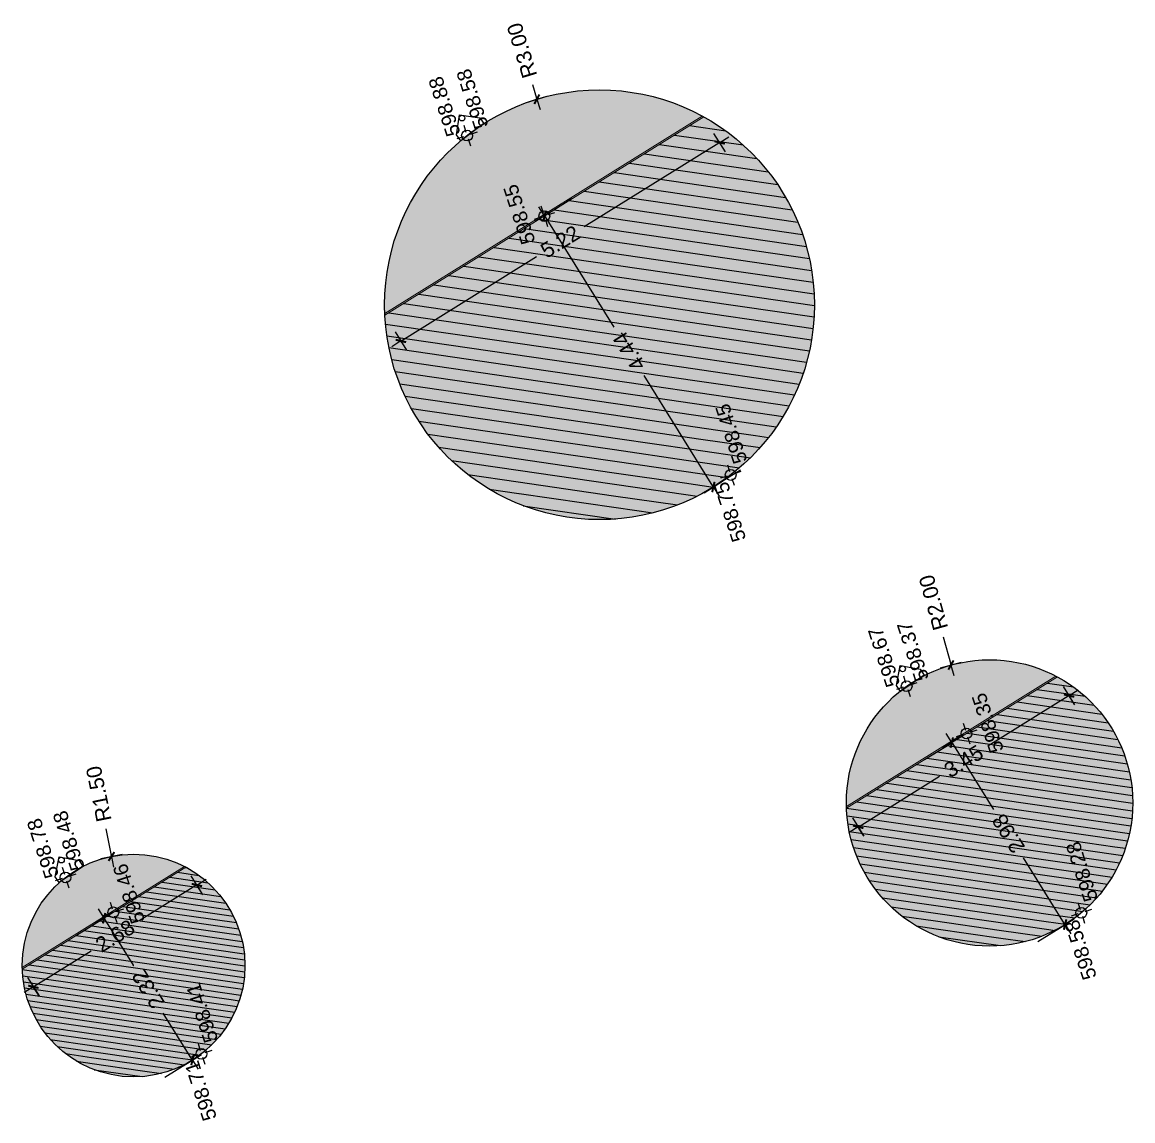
# Model space of a CAD drawing. Header units: metres. Extents: x 679304 to 680626, y 2747329 to 2750056.
# Drawn here: x 679769.75 to 679785.18, y 2748623.82 to 2748639.09 of the extents above; entities that cross this region are included whole.
import ezdxf
from ezdxf.enums import TextEntityAlignment as Align

# ---------------------------------------------------------------- set-up
doc = ezdxf.new("R2010")
doc.units = ezdxf.units.M
doc.linetypes.add('DASHEDX2', pattern=[1.5, 1, -0.5])
for name, color, linetype in [('00_WF_Return', 150, 'Continuous'), ('00_WF_Supply', 170, 'Continuous'), ('01-TX-Cotes_1-100', 157, 'Continuous'), ('01-TX-Dimensions_1-100', 157, 'Continuous'), ('02-L-Waterfeatures 03', 252, 'Continuous'), ('COTAUX', 7, 'Continuous')]:
    doc.layers.add(name, color=color, linetype=linetype)
doc.layers.add('02-L-projecció 2', color=251, linetype='Continuous', lineweight=5, true_color=0x636363)
doc.layers.add('02-L-Waterfeatures 01', color=150, linetype='Continuous', true_color=0x2e9aff)
doc.styles.get("Standard").update_dxf_attribs({"font": 'arial.ttf'})
doc.dimstyles.new('E100', dxfattribs={"dimscale": 0.03, "dimtxt": 7, "dimasz": 0.5, "dimexe": 0.1, "dimexo": 15, "dimgap": 4, "dimtad": 1, "dimzin": 0, "dimdsep": 46, "dimtxsty": 'Standard', "dimblk1": 'LINCOT200', "dimblk2": 'LINCOT200', "dimsah": 1, "dimcen": 0.1, "dimdle": 0.1, "dimclrt": 256, "dimadec": 0, "dimazin": 0, "dimtfac": 0.015385, "dimtofl": 0, "dimtmove": 0, "dimatfit": 3, "dimldrblk": 'LINCOT200', "dimfxl": 1, "dimtolj": 1, "dimtzin": 0, "dimarcsym": 0})
pattern_1 = [(351.74119729, (3501528.8307, 2982648.92163), (0.02280359083, 0.157103656053), [])]
pattern_2 = [(351.817275954, (2141863.82541, 2871835.36408), (0.0117088985226, 0.081428038808), [])]
pattern_3 = [(351.817275954, (2559628.75876, 2907041.34342), (0.015054396749, 0.10469387879), [])]

# ---------------------------------------------------------------- blocks, each defined once
blk = doc.blocks.new('LINCOT200')
for p, q in [((0, -10), (0, 10)), ((0, 0), (10, 0))]:
    blk.add_line(p, q)
at = {"const_width": 1.88}
blk.add_lwpolyline([(3.5, -3.5), (-3.5, 3.5)], dxfattribs=at)
at = {"layer": 'COTAUX'}
blk.add_line((0, 0), (-1.2, 0), dxfattribs=at)
blk = doc.blocks.new('*D10')
at = {"layer": '01-TX-Dimensions_1-100', "color": 0, "lineweight": -2, "transparency": 16777216}
for p, q in [((679782.54, 2748630.549), (679782.646, 2748630.169)), ((679783.183, 2748628.239), (679783.189, 2748628.239)), ((679783.186, 2748628.236), (679783.186, 2748628.242))]:
    blk.add_line(p, q, dxfattribs=at)
at = {"layer": 'DEFPOINTS', "color": 0, "transparency": 16777216}
for p in [(679782.65, 2748630.155), (679783.186, 2748628.239)]:
    blk.add_point(p, dxfattribs=at)
at = {"layer": '01-TX-Dimensions_1-100', "color": 0, "lineweight": -2, "transparency": 16777216, "xscale": 0.015, "yscale": 0.015, "zscale": 0.015, "rotation": 285.6473660735959}
blk.add_blockref('LINCOT200', (679782.65, 2748630.155), dxfattribs=at)
at = {"layer": '01-TX-Dimensions_1-100', "transparency": 16777216, "insert": (679782.407, 2748631.023), "char_height": 0.21, "attachment_point": 5, "rotation": 105.6474}
blk.add_mtext('\\A1;R2.00', dxfattribs=at)
blk = doc.blocks.new('*D11')
at = {"layer": '01-TX-Dimensions_1-100', "color": 0, "lineweight": -2, "transparency": 16777216}
for p, q in [((679770.909, 2748627.882), (679770.984, 2748627.511)), ((679771.291, 2748625.98), (679771.297, 2748625.98)), ((679771.294, 2748625.977), (679771.294, 2748625.983))]:
    blk.add_line(p, q, dxfattribs=at)
at = {"layer": 'DEFPOINTS', "color": 0, "transparency": 16777216}
for p in [(679770.987, 2748627.496), (679771.294, 2748625.98)]:
    blk.add_point(p, dxfattribs=at)
at = {"layer": '01-TX-Dimensions_1-100', "color": 0, "lineweight": -2, "transparency": 16777216, "xscale": 0.015, "yscale": 0.015, "zscale": 0.015, "rotation": 281.4593615427276}
blk.add_blockref('LINCOT200', (679770.987, 2748627.496), dxfattribs=at)
at = {"layer": '01-TX-Dimensions_1-100', "transparency": 16777216, "insert": (679770.811, 2748628.365), "char_height": 0.21, "attachment_point": 5, "rotation": 101.4594}
blk.add_mtext('\\A1;R1.50', dxfattribs=at)
blk = doc.blocks.new('*U18')
at = {"linetype": 'DASHEDX2', "ltscale": 0.5}
for points in [[(1.5, 0), (-1.5, 0)], [(0, -1.5), (0, 1.5)]]:
    blk.add_lwpolyline(points, dxfattribs=at)
blk.add_circle((0, 0), 0.75)
at = {"ltscale": 0.3}
blk.add_attdef('COTES', text='', height=2, dxfattribs=at).set_placement((-4.86, 1.68), align=Align.MIDDLE)
blk = doc.blocks.new('*U118')
at = {"linetype": 'DASHEDX2', "ltscale": 0.5}
for points in [[(1.5, 0), (-1.5, 0)], [(0, -1.5), (0, 1.5)]]:
    blk.add_lwpolyline(points, dxfattribs=at)
blk.add_circle((0, 0), 0.75)
at = {"ltscale": 0.3}
blk.add_attdef('COTES', text='', height=2, dxfattribs=at).set_placement((4.81, 1.75), align=Align.MIDDLE)
blk = doc.blocks.new('*U119')
at = {"linetype": 'DASHEDX2', "ltscale": 0.5}
for points in [[(1.5, 0), (-1.5, 0)], [(0, -1.5), (0, 1.5)]]:
    blk.add_lwpolyline(points, dxfattribs=at)
blk.add_circle((0, 0), 0.75)
at = {"ltscale": 0.3}
blk.add_attdef('COTES', text='', height=2, dxfattribs=at).set_placement((4.33, -2.32), align=Align.MIDDLE)
blk = doc.blocks.new('*U174')
at = {"linetype": 'DASHEDX2', "ltscale": 0.5}
for points in [[(1.5, 0), (-1.5, 0)], [(0, -1.5), (0, 1.5)]]:
    blk.add_lwpolyline(points, dxfattribs=at)
blk.add_circle((0, 0), 0.75)
at = {"ltscale": 0.3}
blk.add_attdef('COTES', text='', height=2, dxfattribs=at).set_placement((5.41, -1.84), align=Align.MIDDLE)
blk = doc.blocks.new('*U260')
at = {"linetype": 'DASHEDX2', "ltscale": 0.5}
for points in [[(1.5, 0), (-1.5, 0)], [(0, -1.5), (0, 1.5)]]:
    blk.add_lwpolyline(points, dxfattribs=at)
blk.add_circle((0, 0), 0.75)
at = {"ltscale": 0.3}
blk.add_attdef('COTES', text='', height=2, dxfattribs=at).set_placement((4.61, -2.27), align=Align.MIDDLE)
blk = doc.blocks.new('*D175')
at = {"layer": '01-TX-Dimensions_1-100', "color": 0, "lineweight": -2, "transparency": 16777216}
for p, q in [((679776.835, 2748638.22), (679776.893, 2748638.03)), ((679777.77, 2748635.161), (679777.765, 2748635.159)), ((679777.769, 2748635.157), (679777.766, 2748635.163))]:
    blk.add_line(p, q, dxfattribs=at)
at = {"layer": 'DEFPOINTS', "color": 0, "transparency": 16777216}
for p in [(679776.897, 2748638.015), (679777.767, 2748635.16)]:
    blk.add_point(p, dxfattribs=at)
at = {"layer": '01-TX-Dimensions_1-100', "color": 0, "lineweight": -2, "transparency": 16777216, "xscale": 0.015, "yscale": 0.015, "zscale": 0.015, "rotation": 286.9442209096339}
blk.add_blockref('LINCOT200', (679776.897, 2748638.015), dxfattribs=at)
at = {"layer": '01-TX-Dimensions_1-100', "transparency": 16777216, "insert": (679776.691, 2748638.692), "char_height": 0.21, "attachment_point": 5, "rotation": 106.9442}
blk.add_mtext('\\A1;R3.00', dxfattribs=at)
blk = doc.blocks.new('*U176')
at = {"linetype": 'DASHEDX2', "ltscale": 0.5}
for points in [[(1.5, 0), (-1.5, 0)], [(0, -1.5), (0, 1.5)]]:
    blk.add_lwpolyline(points, dxfattribs=at)
blk.add_circle((0, 0), 0.75)
at = {"ltscale": 0.3}
blk.add_attdef('COTES', text='', height=2, dxfattribs=at).set_placement((1.29, 3.24), align=Align.MIDDLE)
blk = doc.blocks.new('*U177')
at = {"linetype": 'DASHEDX2', "ltscale": 0.5}
for points in [[(1.5, 0), (-1.5, 0)], [(0, -1.5), (0, 1.5)]]:
    blk.add_lwpolyline(points, dxfattribs=at)
blk.add_circle((0, 0), 0.75)
at = {"ltscale": 0.3}
blk.add_attdef('COTES', text='', height=2, dxfattribs=at).set_placement((0.47, -3.25), align=Align.MIDDLE)
blk = doc.blocks.new('*U259')
at = {"linetype": 'DASHEDX2', "ltscale": 0.5}
for points in [[(1.5, 0), (-1.5, 0)], [(0, -1.5), (0, 1.5)]]:
    blk.add_lwpolyline(points, dxfattribs=at)
blk.add_circle((0, 0), 0.75)
at = {"ltscale": 0.3}
blk.add_attdef('COTES', text='', height=2, dxfattribs=at).set_placement((4.71, -2), align=Align.MIDDLE)
blk = doc.blocks.new('*U178')
at = {"linetype": 'DASHEDX2', "ltscale": 0.5}
for points in [[(1.5, 0), (-1.5, 0)], [(0, -1.5), (0, 1.5)]]:
    blk.add_lwpolyline(points, dxfattribs=at)
blk.add_circle((0, 0), 0.75)
at = {"ltscale": 0.3}
blk.add_attdef('COTES', text='', height=2, dxfattribs=at).set_placement((1.79, -2.85), align=Align.MIDDLE)
blk = doc.blocks.new('*D253')
at = {"layer": '01-TX-Dimensions_1-100', "color": 0, "lineweight": -2, "transparency": 16777216}
for p, q in [((679770.502, 2748626.402), (679770.882, 2748626.638)), ((679770.892, 2748626.627), (679771.29, 2748625.987)), ((679772.104, 2748624.68), (679771.706, 2748625.319)), ((679771.73, 2748624.429), (679772.109, 2748624.665))]:
    blk.add_line(p, q, dxfattribs=at)
at = {"layer": 'DEFPOINTS', "color": 0, "transparency": 16777216}
for p in [(679770.884, 2748626.639), (679772.112, 2748624.667), (679772.112, 2748624.667)]:
    blk.add_point(p, dxfattribs=at)
at = {"layer": '01-TX-Dimensions_1-100', "color": 0, "lineweight": -2, "transparency": 16777216, "xscale": 0.015, "yscale": 0.015, "zscale": 0.015}
for p, rotation in [((679770.884, 2748626.639), 121.8964807125516), ((679772.112, 2748624.667), 301.8964807125517)]:
    blk.add_blockref('LINCOT200', p, dxfattribs=dict(at, rotation=rotation))
at = {"layer": '01-TX-Dimensions_1-100', "transparency": 16777216, "insert": (679771.498, 2748625.653), "char_height": 0.21, "attachment_point": 5, "rotation": 121.8965}
blk.add_mtext('\\A1;2.32', dxfattribs=at)
blk = doc.blocks.new('*D254')
at = {"layer": '01-TX-Dimensions_1-100', "color": 0, "lineweight": -2, "transparency": 16777216}
for p, q in [((679777.383, 2748636.63), (679777.007, 2748636.396)), ((679777.013, 2748636.382), (679777.967, 2748634.848)), ((679779.341, 2748632.641), (679778.386, 2748634.175)), ((679779.727, 2748632.863), (679779.351, 2748632.63))]:
    blk.add_line(p, q, dxfattribs=at)
at = {"layer": 'DEFPOINTS', "color": 0, "transparency": 16777216}
for p in [(679777.001, 2748636.392), (679779.349, 2748632.628), (679779.345, 2748632.625)]:
    blk.add_point(p, dxfattribs=at)
at = {"layer": '01-TX-Dimensions_1-100', "color": 0, "lineweight": -2, "transparency": 16777216, "xscale": 0.015, "yscale": 0.015, "zscale": 0.015}
for p, rotation in [((679777.005, 2748636.395), 121.8964807853309), ((679779.349, 2748632.628), 301.8964807853309)]:
    blk.add_blockref('LINCOT200', p, dxfattribs=dict(at, rotation=rotation))
at = {"layer": '01-TX-Dimensions_1-100', "transparency": 16777216, "insert": (679778.177, 2748634.511), "char_height": 0.21, "attachment_point": 5, "rotation": 121.8965}
blk.add_mtext('\\A1;4.44', dxfattribs=at)
blk = doc.blocks.new('*D255')
at = {"layer": '01-TX-Dimensions_1-100', "color": 0, "lineweight": -2, "transparency": 16777216}
for p, q in [((679782.282, 2748628.841), (679782.66, 2748629.076)), ((679782.67, 2748629.065), (679783.241, 2748628.149)), ((679784.228, 2748626.562), (679783.658, 2748627.479)), ((679783.855, 2748626.313), (679784.233, 2748626.548))]:
    blk.add_line(p, q, dxfattribs=at)
at = {"layer": 'DEFPOINTS', "color": 0, "transparency": 16777216}
for p in [(679782.664, 2748629.079), (679784.236, 2748626.55), (679784.237, 2748626.551)]:
    blk.add_point(p, dxfattribs=at)
at = {"layer": '01-TX-Dimensions_1-100', "color": 0, "lineweight": -2, "transparency": 16777216, "xscale": 0.015, "yscale": 0.015, "zscale": 0.015}
for p, rotation in [((679782.662, 2748629.078), 121.8964807107909), ((679784.236, 2748626.55), 301.8964807107909)]:
    blk.add_blockref('LINCOT200', p, dxfattribs=dict(at, rotation=rotation))
at = {"layer": '01-TX-Dimensions_1-100', "transparency": 16777216, "insert": (679783.449, 2748627.814), "char_height": 0.21, "attachment_point": 5, "rotation": 121.8965}
blk.add_mtext('\\A1;2.98', dxfattribs=at)
blk = doc.blocks.new('*D256')
at = {"layer": '01-TX-Dimensions_1-100', "color": 0, "lineweight": -2, "transparency": 16777216}
for p, q in [((679784.279, 2748629.722), (679783.16, 2748629.026)), ((679784.367, 2748629.609), (679784.293, 2748629.728)), ((679781.374, 2748627.914), (679782.492, 2748628.61)), ((679781.437, 2748627.785), (679781.363, 2748627.904))]:
    blk.add_line(p, q, dxfattribs=at)
at = {"layer": 'DEFPOINTS', "color": 0, "transparency": 16777216}
for p in [(679784.129, 2748629.991), (679781.199, 2748628.167), (679781.361, 2748627.907)]:
    blk.add_point(p, dxfattribs=at)
at = {"layer": '01-TX-Dimensions_1-100', "color": 0, "lineweight": -2, "transparency": 16777216, "xscale": 0.015, "yscale": 0.015, "zscale": 0.015}
for p, rotation in [((679784.291, 2748629.73), 31.89648069782879), ((679781.361, 2748627.907), 211.8964806978288)]:
    blk.add_blockref('LINCOT200', p, dxfattribs=dict(at, rotation=rotation))
at = {"layer": '01-TX-Dimensions_1-100', "transparency": 16777216, "insert": (679782.826, 2748628.818), "char_height": 0.21, "attachment_point": 5, "rotation": 31.8965}
blk.add_mtext('\\A1;3.45', dxfattribs=at)
blk = doc.blocks.new('*D257')
at = {"layer": '01-TX-Dimensions_1-100', "color": 0, "lineweight": -2, "transparency": 16777216}
for p, q in [((679779.453, 2748637.388), (679779.439, 2748637.411)), ((679779.424, 2748637.406), (679777.555, 2748636.243)), ((679775.02, 2748634.665), (679776.89, 2748635.829)), ((679775.024, 2748634.632), (679775.009, 2748634.655))]:
    blk.add_line(p, q, dxfattribs=at)
at = {"layer": 'DEFPOINTS', "color": 0, "transparency": 16777216}
for p in [(679779.215, 2748637.77), (679774.786, 2748635.014), (679775.008, 2748634.657)]:
    blk.add_point(p, dxfattribs=at)
at = {"layer": '01-TX-Dimensions_1-100', "color": 0, "lineweight": -2, "transparency": 16777216, "xscale": 0.015, "yscale": 0.015, "zscale": 0.015}
for p, rotation in [((679779.437, 2748637.414), 31.89648070269778), ((679775.008, 2748634.657), 211.8964807026978)]:
    blk.add_blockref('LINCOT200', p, dxfattribs=dict(at, rotation=rotation))
at = {"layer": '01-TX-Dimensions_1-100', "transparency": 16777216, "insert": (679777.222, 2748636.036), "char_height": 0.21, "attachment_point": 5, "rotation": 31.8965}
blk.add_mtext('\\A1;5.22', dxfattribs=at)
blk = doc.blocks.new('*D258')
at = {"layer": '01-TX-Dimensions_1-100', "color": 0, "lineweight": -2, "transparency": 16777216}
for p, q in [((679772.161, 2748627.091), (679771.373, 2748626.601)), ((679772.258, 2748626.964), (679772.176, 2748627.097)), ((679769.915, 2748625.693), (679770.703, 2748626.183)), ((679769.986, 2748625.55), (679769.904, 2748625.682))]:
    blk.add_line(p, q, dxfattribs=at)
at = {"layer": 'DEFPOINTS', "color": 0, "transparency": 16777216}
for p in [(679772.02, 2748627.346), (679769.748, 2748625.932), (679769.902, 2748625.685)]:
    blk.add_point(p, dxfattribs=at)
at = {"layer": '01-TX-Dimensions_1-100', "color": 0, "lineweight": -2, "transparency": 16777216, "xscale": 0.015, "yscale": 0.015, "zscale": 0.015}
for p, rotation in [((679772.174, 2748627.099), 31.89648070962707), ((679769.902, 2748625.685), 211.8964807096271)]:
    blk.add_blockref('LINCOT200', p, dxfattribs=dict(at, rotation=rotation))
at = {"layer": '01-TX-Dimensions_1-100', "transparency": 16777216, "insert": (679771.038, 2748626.392), "char_height": 0.21, "attachment_point": 5, "rotation": 31.8965}
blk.add_mtext('\\A1;2.68', dxfattribs=at)
blk = doc.blocks.new('WF_R_Overflow')
at = {"layer": '00_WF_Return'}
blk.add_lwpolyline([(0.3, 0), (0.1, -0.2), (0, -0.2), (0, 0.2), (0.1, 0.2)], close=True, dxfattribs=at)
blk.add_circle((0.243, 0), 0.04, dxfattribs=at)

msp = doc.modelspace()

# ---------------------------------------------------------------- hatches: boundary and pattern name
at = {"layer": '02-L-Waterfeatures 01', "true_color": 0xfcfcfc}
h = msp.add_hatch(color=7, dxfattribs=at)
h.dxf.hatch_style = 1
edge = h.paths.add_edge_path()
edge.add_arc((679777.7674, 2748635.1599), 2.9852, 108.63213, 468.63213)
at = {"layer": '02-L-Waterfeatures 01', "true_color": 0xc7e3ff}
h = msp.add_hatch(dxfattribs=at)
h.set_pattern_fill('ANSI31', color=254, scale=0.05, angle=198.63213)
h.set_pattern_definition(pattern_1)
edge = h.paths.add_edge_path()
edge.add_arc((679777.7674, 2748635.1599), 2.9852, 182.80494, 248.35161)
edge.add_arc((679779.5877, 2748632.7939), 2.95, 67.1851, 187.96278, ccw=False)
edge.add_arc((679777.7674, 2748635.1599), 2.9852, 6.79627, 60.98803)
edge.add_line((679779.2152, 2748637.7705), (679774.7858, 2748635.0138))
at = {"layer": '02-L-Waterfeatures 01', "true_color": 0x9ecfff}
h = msp.add_hatch(dxfattribs=at)
h.set_pattern_fill('ANSI31', color=141, scale=0.05, angle=198.63213)
h.set_pattern_definition(pattern_1)
h.paths.add_polyline_path([(679780.5665, 2748634.1223, 0.1189565), (679780.7316, 2748635.5131, 0.5818835), (679776.6662, 2748632.3853, 0.1189565), (679778.0529, 2748632.1884, -0.7529589)])
at = {"layer": '02-L-Waterfeatures 01', "true_color": 0x75baff}
h = msp.add_hatch(dxfattribs=at)
h.set_pattern_fill('ANSI31', color=151, scale=0.05, angle=198.63213)
h.set_pattern_definition(pattern_1)
h.paths.add_polyline_path([(679780.0567, 2748633.244, 0.0856706), (679780.5665, 2748634.1223, 0.7529589), (679778.0529, 2748632.1884, 0.0574198), (679778.7212, 2748632.3312, 0.0281125), (679779.0325, 2748632.456, -0.8964568)])
at = {"layer": '02-L-Waterfeatures 01'}
h = msp.add_hatch(dxfattribs=at)
h.set_pattern_fill('ANSI31', color=256, scale=0.05, angle=198.63213)
h.set_pattern_definition(pattern_1)
h.paths.add_polyline_path([(679780.0567, 2748633.244, 0.8964568), (679779.0325, 2748632.456, 0.109523)], flags=17)
at = {"layer": '02-L-Waterfeatures 01', "true_color": 0xfcfcfc}
h = msp.add_hatch(color=7, dxfattribs=at)
h.dxf.hatch_style = 1
edge = h.paths.add_edge_path()
edge.add_arc((679783.1865, 2748628.2394), 1.9889, 109.33797, 469.33797)
at = {"layer": '02-L-Waterfeatures 01', "true_color": 0xc7e3ff}
h = msp.add_hatch(dxfattribs=at)
h.set_pattern_fill('ANSI31', color=254, scale=0.033314, angle=198.70821)
h.set_pattern_definition(pattern_3)
edge = h.paths.add_edge_path()
edge.add_arc((679783.1865, 2748628.2406), 1.989, 182.12251, 248.42749)
edge.add_arc((679784.4014, 2748626.6658), 1.9655, 67.26118, 188.03885, ccw=False)
edge.add_arc((679783.1899, 2748628.2416), 1.9854, 6.85273, 61.76037)
edge.add_line((679784.1293, 2748629.9907), (679781.1989, 2748628.1669))
at = {"layer": '02-L-Waterfeatures 01', "true_color": 0x9ecfff}
h = msp.add_hatch(dxfattribs=at)
h.set_pattern_fill('ANSI31', color=141, scale=0.033314, angle=198.70821)
h.set_pattern_definition(pattern_3)
h.paths.add_polyline_path([(679785.0523, 2748627.5517, 0.1189565), (679785.1611, 2748628.4785, 0.5818835), (679782.4552, 2748626.3909, 0.1189565), (679783.3792, 2748626.261, -0.7529589)])
at = {"layer": '02-L-Waterfeatures 01', "true_color": 0x75baff}
h = msp.add_hatch(dxfattribs=at)
h.set_pattern_fill('ANSI31', color=151, scale=0.033314, angle=198.70821)
h.set_pattern_definition(pattern_3)
h.paths.add_polyline_path([(679784.7134, 2748626.9661, 0.0856706), (679785.0523, 2748627.5517, 0.7529589), (679783.3792, 2748626.261, 0.0574198), (679783.8244, 2748626.3567, 0.0281125), (679784.0317, 2748626.4402, -0.8964568)])
at = {"layer": '02-L-Waterfeatures 01', "true_color": 0xfcfcfc}
h = msp.add_hatch(color=7, dxfattribs=at)
h.dxf.hatch_style = 1
edge = h.paths.add_edge_path()
edge.add_arc((679771.2945, 2748625.9803), 1.5469, 108.70821, 468.70821)
at = {"layer": '02-L-Waterfeatures 01', "true_color": 0xc7e3ff}
h = msp.add_hatch(dxfattribs=at)
h.set_pattern_fill('ANSI31', color=254, scale=0.02591, angle=198.70821)
h.set_pattern_definition(pattern_2)
edge = h.paths.add_edge_path()
edge.add_arc((679771.2945, 2748625.9803), 1.5469, 181.77603, 248.42769)
edge.add_arc((679772.2394, 2748624.7555), 1.5287, 67.26118, 188.03885, ccw=False)
edge.add_arc((679771.2945, 2748625.9803), 1.5469, 6.87235, 62.01693)
edge.add_line((679772.0203, 2748627.3464), (679769.7483, 2748625.9324))
at = {"layer": '02-L-Waterfeatures 01'}
h = msp.add_hatch(dxfattribs=at)
h.set_pattern_fill('ANSI31', color=256, scale=0.033314, angle=198.70821)
h.set_pattern_definition(pattern_3)
h.paths.add_polyline_path([(679784.7134, 2748626.9661, 0.8964568), (679784.0317, 2748626.4402, 0.109523)], flags=17)
at = {"layer": '02-L-Waterfeatures 01', "true_color": 0x9ecfff}
h = msp.add_hatch(dxfattribs=at)
h.set_pattern_fill('ANSI31', color=141, scale=0.02591, angle=198.70821)
h.set_pattern_definition(pattern_2)
h.paths.add_polyline_path([(679772.7457, 2748625.4446, 0.1189565), (679772.8303, 2748626.1654, 0.5818835), (679770.7257, 2748624.5417, 0.1189565), (679771.4444, 2748624.4407, -0.7529589)])
at = {"layer": '02-L-Waterfeatures 01', "true_color": 0x75baff}
h = msp.add_hatch(dxfattribs=at)
h.set_pattern_fill('ANSI31', color=151, scale=0.02591, angle=198.70821)
h.set_pattern_definition(pattern_2)
h.paths.add_polyline_path([(679772.4821, 2748624.9891, 0.0856706), (679772.7457, 2748625.4446, 0.7529589), (679771.4444, 2748624.4407, 0.0574198), (679771.7906, 2748624.5151, 0.0281125), (679771.9519, 2748624.58, -0.8964568)])
at = {"layer": '02-L-Waterfeatures 01'}
h = msp.add_hatch(dxfattribs=at)
h.set_pattern_fill('ANSI31', color=256, scale=0.02591, angle=198.70821)
h.set_pattern_definition(pattern_2)
h.paths.add_polyline_path([(679772.4821, 2748624.9891, 0.8964568), (679771.9519, 2748624.58, 0.109523)], flags=17)

# ---------------------------------------------------------------- linework, layer by layer
at = {"layer": '02-L-projecció 2'}
for points in [[(679779.1951, 2748637.7815), (679774.7848, 2748635.0367)], [(679779.2152, 2748637.7705), (679774.7858, 2748635.0138)], [(679784.1089, 2748630.0015), (679781.1982, 2748628.19)], [(679784.1293, 2748629.9907), (679781.1989, 2748628.1669)], [(679771.9997, 2748627.3571), (679769.7477, 2748625.9556)], [(679772.0203, 2748627.3464), (679769.7483, 2748625.9324)]]:
    msp.add_lwpolyline(points, dxfattribs=at)
at = {"layer": '02-L-Waterfeatures 03'}
for centre, radius in [((679777.7674, 2748635.1599), 2.9852), ((679783.1865, 2748628.2394), 1.9889), ((679771.2945, 2748625.9803), 1.5469)]:
    msp.add_circle(centre, radius, dxfattribs=at)

# ---------------------------------------------------------------- block references
at = {"layer": '00_WF_Supply'}
for p, rotation in [((679776.001, 2748637.558), 126.3722470025709), ((679782.1141, 2748629.9009), 124.0174731229395), ((679770.4278, 2748627.2442), 124.0174731229395)]:
    msp.add_blockref('WF_R_Overflow', p, dxfattribs=dict(at, rotation=rotation))
at = {"layer": '01-TX-Cotes_1-100', "ltscale": 0.3, "xscale": 0.1, "yscale": 0.1, "zscale": 0.1, "rotation": 108}
for name, p, values in [('*U260', (679775.9272, 2748637.5104), {'COTES': '598.58'}), ('*U118', (679775.9272, 2748637.5104), {'COTES': '598.88'}), ('*U176', (679777.0005, 2748636.3921), {'COTES': '598.55'}), ('*U174', (679779.5898, 2748632.7955), {'COTES': '598.45'}), ('*U18', (679779.5898, 2748632.7955), {'COTES': '598.75'}), ('*U118', (679782.0348, 2748629.861), {'COTES': '598.67'}), ('*U119', (679782.0348, 2748629.861), {'COTES': '598.37'}), ('*U177', (679782.8652, 2748629.204), {'COTES': '598.35'}), ('*U118', (679770.3485, 2748627.2043), {'COTES': '598.78'}), ('*U259', (679770.3485, 2748627.2043), {'COTES': '598.48'}), ('*U174', (679784.4607, 2748626.7122), {'COTES': '598.28'}), ('*U178', (679771.0131, 2748626.7195), {'COTES': '598.46'}), ('*U18', (679784.4607, 2748626.7122), {'COTES': '598.58'}), ('*U174', (679772.2367, 2748624.7535), {'COTES': '598.41'}), ('*U18', (679772.2367, 2748624.7535), {'COTES': '598.71'})]:
    msp.add_blockref(name, p, dxfattribs=at).add_auto_attribs(values)

# ---------------------------------------------------------------- dimensions: what is measured, and where the dimension line sits
at = {"layer": '01-TX-Dimensions_1-100'}
for center, mpoint, text, picture, middle in [((679777.7674, 2748635.1599), (679776.8974, 2748638.0154), 'R3.00', '*D175', (679776.6914, 2748638.6916)), ((679783.1865, 2748628.2394), (679782.65, 2748630.1546), 'R2.00', '*D10', (679782.4067, 2748631.0234)), ((679771.2945, 2748625.9803), (679770.9871, 2748627.4964), 'R1.50', '*D11', (679770.811, 2748628.3654))]:
    dim = msp.add_radius_dim(center=center, mpoint=mpoint, text=text, dimstyle='E100', override={"dimtad": 0}, dxfattribs=at)
    dim.commit()
    dim.dimension.update_dxf_attribs({"geometry": picture, "text_midpoint": middle, "dimtype": 164})
for p1, p2, distance, picture, middle in [((679779.2152, 2748637.7705), (679774.7858, 2748635.0138), 0.4199, '*D257', (679777.2224, 2748636.0356)), ((679777.0005, 2748636.3921), (679779.3447, 2748632.6255), 0.0049, '*D254', (679778.1768, 2748634.5114)), ((679784.1293, 2748629.9907), (679781.1989, 2748628.1669), 0.3067, '*D256', (679782.8261, 2748628.8184)), ((679782.6641, 2748629.0788), (679784.2374, 2748626.5508), -0.002, '*D255', (679783.4491, 2748627.8137)), ((679772.0203, 2748627.3464), (679769.7483, 2748625.9324), 0.2913, '*D258', (679771.0382, 2748626.392)), ((679770.8843, 2748626.6394), (679772.1118, 2748624.667), 0, '*D253', (679771.4981, 2748625.6532))]:
    dim = msp.add_aligned_dim(p1=p1, p2=p2, distance=distance, dimstyle='E100', override={"dimtad": 0}, dxfattribs=at)
    dim.commit()
    dim.dimension.update_dxf_attribs({"geometry": picture, "text_midpoint": middle})

doc.saveas('drawing.dxf')
